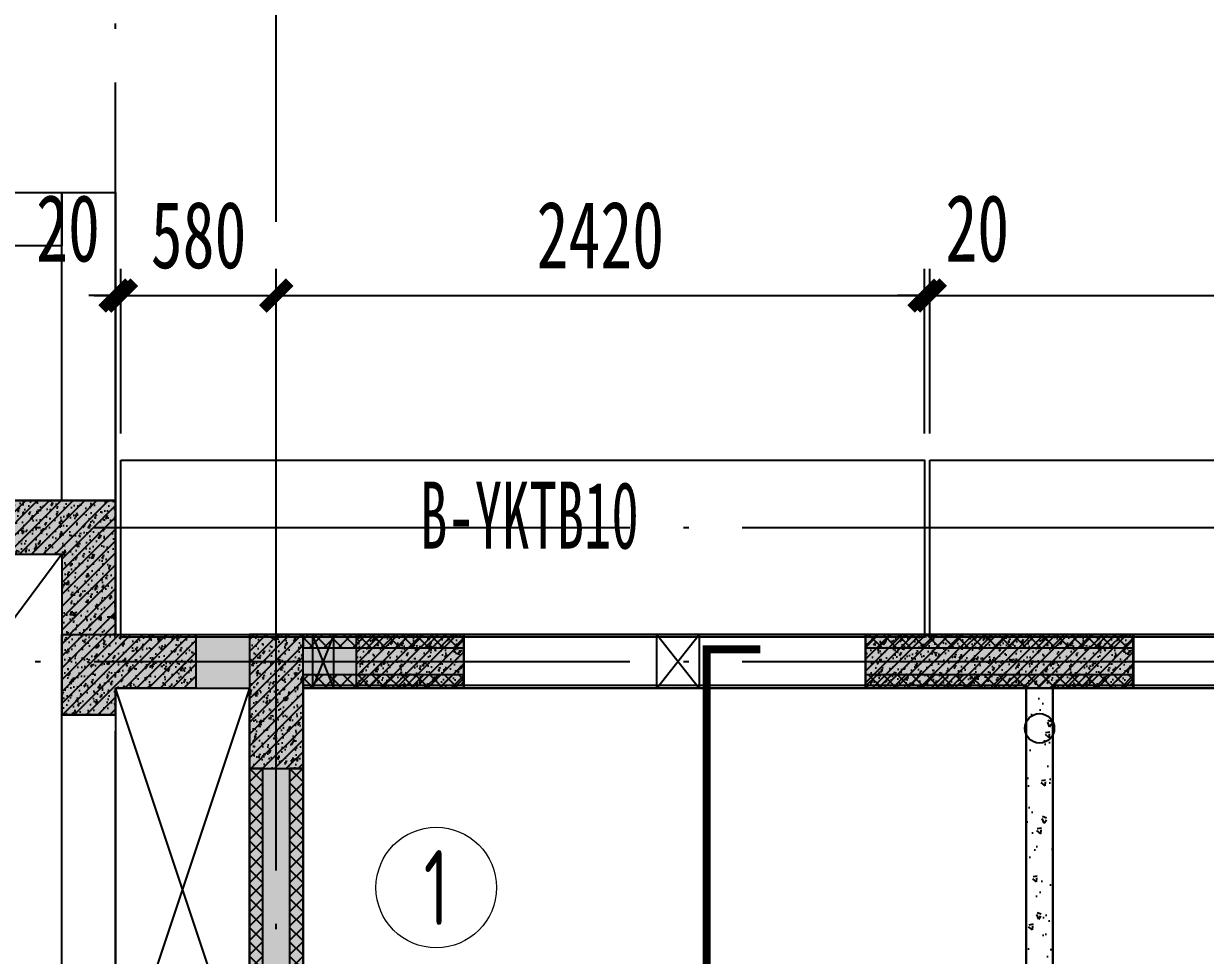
# Model space of a CAD drawing. Extents: x -3200779283 to -8106663, y 659664 to 1123462.
# Drawn here: x -8159444 to -8155031, y 1015841 to 1019318 of the extents above; entities that cross this region are included whole.
import ezdxf
from ezdxf.enums import TextEntityAlignment as Align

# ---------------------------------------------------------------- set-up
doc = ezdxf.new("R2010")
doc.units = 0
doc.header["$LTSCALE"] = 1000
doc.header["$MEASUREMENT"] = 0
for name, pattern in [('120-墙体$0$CONTINOUS', [0]), ('125-核心筒-标准层$0$CONTINOUS', [0]), ('3#-轴线$0$DOTE', [2.4200000000000004, 2, -0.2, 0.02, -0.2]), ('3#4#5#$0$DASH', [0.35, 0.25, -0.1]), ('DASH', [0.35, 0.25, -0.1])]:
    doc.linetypes.add(name, pattern=pattern)
doc.layers.get('Defpoints').update_dxf_attribs({"color": 30, "linetype": 'DASH'})
for name, color, linetype in [('120-墙体$0$S-SLAB-HOLE', 5, 'Continuous'), ('120-墙体$0$S-WALL', 40, 'Continuous'), ('120-墙体$0$S-WALL-BEAM', 120, 'Continuous'), ('120-墙体$0$S-WALL-COLU', 252, '120-墙体$0$CONTINOUS'), ('120-墙体$0$S-WALL-COLU-HATC', 16, 'Continuous'), ('120-墙体$0$S-WALL-HATC', 253, 'Continuous'), ('120-墙体$0$提结构条件', 7, 'Continuous'), ('120-墙体$0$暖-首层和标准层暖通套管_TZ$0$H-暖洞-穿梁', 3, 'Continuous'), ('125-核心筒-标准层$0$S-SLAB-HOLE', 5, 'Continuous'), ('125-核心筒-标准层$0$S-WALL', 40, 'Continuous'), ('125-核心筒-标准层$0$S-WALL-BEAM', 120, 'Continuous'), ('125-核心筒-标准层$0$S-WALL-COLU', 252, '125-核心筒-标准层$0$CONTINOUS'), ('125-核心筒-标准层$0$S-WALL-COLU-HATC', 16, 'Continuous'), ('125-核心筒-标准层$0$S-WALL-HATC', 253, 'Continuous'), ('3#-轴线$0$A-ANNO-DOTE', 10, '3#-轴线$0$DOTE'), ('3#4#5#$0$PC-SLAB', 6, '3#4#5#$0$DASH'), ('3#4#5#$0$S-ANNO-TEXT', 7, 'Continuous'), ('3#4#5#$0$S-DIMS-SLAB', 120, 'Continuous'), ('3#4#5#$0$S-PC-FQ-WYQ', 4, 'Continuous'), ('3#4#5#$0$S-PC-SLAB', 6, 'Continuous'), ('3#4#5#$0$S-WALL-HATC', 253, 'Continuous'), ('S-ANNO-TEXT', 7, 'Continuous'), ('S-REIN', 1, 'Continuous'), ('S-REIN-TEXT', 7, 'Continuous')]:
    doc.layers.add(name, color=color, linetype=linetype)
doc.styles.add('3#4#5#$0$外部参照 1$0$宋体', font='', dxfattribs={"width": 0.8})
doc.styles.add('3#4#5#$0$楷体', font='', dxfattribs={"width": 0.7})
doc.styles.add('FromPkpm', font='Pkpmeng', dxfattribs={"width": 0.7, "bigfont": 'Pkpmchn'})
doc.styles.get('3#4#5#$0$外部参照 1$0$宋体').set_extended_font_data('SimSun')
doc.styles.get('3#4#5#$0$楷体').set_extended_font_data('KaiTi_GB2312')
doc.dimstyles.new('3#4#5#$0$TSSD_100_100', dxfattribs={"dimtxt": 250, "dimasz": 100, "dimexe": 100, "dimexo": 250, "dimgap": 100, "dimtad": 1, "dimdec": 0, "dimzin": 0, "dimdsep": 46, "dimtxsty": '3#4#5#$0$楷体', "dimblk": '3#4#5#$0$_ArchTick', "dimcen": 0, "dimdle": 100, "dimclrt": 7, "dimadec": 0, "dimazin": 0, "dimtfac": 1, "dimtdec": 0, "dimtix": 1, "dimtmove": 2, "dimatfit": 3, "dimfxl": 1, "dimtolj": 1, "dimtzin": 0, "dimarcsym": 0})

# ---------------------------------------------------------------- blocks, each defined once
blk = doc.blocks.new('jf')
at = {"layer": 'S-REIN', "const_width": 30}
blk.add_lwpolyline([(-8153971.535953266, 1005775.647708604), (-8154171.535953266, 1005775.647830674), (-8154171.535464984, 1016983.108613819), (-8153971.535464984, 1016983.108491749)], dxfattribs=at)
at = {"layer": 'S-REIN-TEXT', "lineweight": 18}
blk.add_circle((-8155181.034626829, 1016093.715902931), 225, dxfattribs=at)
at = {"layer": 'S-REIN-TEXT', "lineweight": 18, "style": 'FromPkpm', "width": 0.7}
blk.add_text('1', height=280, dxfattribs=at).set_placement((-8155181.034626829, 1016093.715902931), align=Align.MIDDLE_CENTER)
blk = doc.blocks.new('3#4#5#$0$B-YNQ3')
at = {"layer": '3#4#5#$0$S-PC-FQ-WYQ'}
h = blk.add_hatch(dxfattribs=at)
h.set_pattern_fill('ANSI37', color=256, scale=12, angle=90)
h.set_pattern_definition([(135, (-992358.2834872701, 833989.7067861415), (-26.94076836320746, -26.94076836320745), []), (225, (-992358.2834872701, 833989.7067861415), (26.94076836320745, -26.94076836320746), [])])
h.paths.add_polyline_path([(-130555.6353159794, 319088.2938176148), (-130505.6353159794, 319088.2938176148), (-130505.8737210643, 321488.3999121862), (-130555.8737210643, 321488.3999121862)])
h = blk.add_hatch(dxfattribs=at)
h.set_pattern_fill('ANSI37', color=256, scale=12, angle=90)
h.set_pattern_definition([(135, (-992208.2834900471, 833989.706786149), (-26.94076836320746, -26.94076836320745), []), (225, (-992208.2834900471, 833989.706786149), (26.94076836320745, -26.94076836320746), [])])
h.paths.add_polyline_path([(-130405.6353187566, 319088.2938176224), (-130355.6353187566, 319088.2938176224), (-130355.8737238415, 321488.3999121937), (-130405.8737238415, 321488.3999121937)])
for points in [[(-130555.6353159794, 319088.2938176148), (-130505.6353159794, 319088.2938176148), (-130505.8737210643, 321488.3999121862), (-130555.8737210643, 321488.3999121862)], [(-130555.8737213502, 321488.3999121862), (-130355.8737210066, 321488.3999121862), (-130355.6353159216, 319088.2938176224), (-130555.6353162653, 319088.2938176224)], [(-130405.6353187566, 319088.2938176224), (-130355.6353187566, 319088.2938176224), (-130355.8737238415, 321488.3999121937), (-130405.8737238415, 321488.3999121937)]]:
    blk.add_lwpolyline(points, close=True, dxfattribs=at)
blk = doc.blocks.new('3#4#5#$0$B-YWQ4')
at = {"layer": '3#4#5#$0$S-PC-FQ-WYQ'}
h = blk.add_hatch(dxfattribs=at)
h.set_pattern_fill('ANSI37', color=256, scale=12, angle=180)
h.set_pattern_definition([(225, (-649357.1647649896, -531964.0176367247), (26.94076836320745, -26.94076836320746), []), (315, (-649357.1647649896, -531964.0176367247), (26.94076836320746, 26.94076836320745), [])])
h.paths.add_polyline_path([(-135005.7535022022, 329838.3923358618), (-135005.7535022022, 329888.3923358618), (-135605.8114983481, 329888.3923344182), (-135605.8114983481, 329838.3923344182)])
h = blk.add_hatch(dxfattribs=at)
h.set_pattern_fill('ANSI37', color=256, scale=12, angle=180)
h.set_pattern_definition([(225, (-646857.1719511063, -531964.0159764017), (26.94076836320745, -26.94076836320746), []), (315, (-646857.1719511063, -531964.0159764017), (26.94076836320746, 26.94076836320745), [])])
h.paths.add_polyline_path([(-132505.7606883189, 329838.3939961847), (-132505.7606883189, 329888.3939961847), (-133505.7533912854, 329888.3939947409), (-133505.7533912854, 329838.3939947409)])
h = blk.add_hatch(dxfattribs=at)
h.set_pattern_fill('ANSI37', color=256, scale=12, angle=180)
h.set_pattern_definition([(225, (-649357.1647649822, -532114.0176339478), (26.94076836320745, -26.94076836320746), []), (315, (-649357.1647649822, -532114.0176339478), (26.94076836320746, 26.94076836320745), [])])
h.paths.add_polyline_path([(-135005.7535021948, 329688.392338639), (-135005.7535021948, 329738.392338639), (-135605.8114983407, 329738.3923371954), (-135605.8114983407, 329688.3923371954)])
h = blk.add_hatch(dxfattribs=at)
h.set_pattern_fill('ANSI37', color=256, scale=12, angle=180)
h.set_pattern_definition([(225, (-646857.1719510988, -532114.0159736248), (26.94076836320745, -26.94076836320746), []), (315, (-646857.1719510988, -532114.0159736248), (26.94076836320746, 26.94076836320745), [])])
h.paths.add_polyline_path([(-132505.7606883114, 329688.393998962), (-132505.7606883114, 329738.393998962), (-133505.753391278, 329738.3939975181), (-133505.753391278, 329688.3939975181)])
for points in [[(-135005.7535022022, 329838.3923358618), (-135005.7535022022, 329888.3923358618), (-135605.8114983481, 329888.3923344182), (-135605.8114983481, 329838.3923344182)], [(-135605.8114983407, 329688.3923369095), (-135605.8114983407, 329888.3923372531), (-135005.7535022022, 329888.3923386968), (-135005.7535022022, 329688.3923383531)], [(-135005.7535022022, 329888.3939642662), (-133505.7535643657, 329888.3939642662), (-133505.7535643657, 329688.3907127837), (-135005.7535022022, 329688.3907127837)], [(-132505.7606883189, 329838.3939961847), (-132505.7606883189, 329888.3939961847), (-133505.7533912854, 329888.3939947409), (-133505.7533912854, 329838.3939947409)], [(-133505.753391278, 329688.3939972322), (-133505.753391278, 329888.3939975759), (-132505.7606883189, 329888.3939990197), (-132505.7606883189, 329688.393998676)], [(-132505.7606210168, 329888.3913345101), (-131305.7607940738, 329888.393963755), (-131305.7607940738, 329688.3939516462), (-132505.7606210168, 329688.3913224013)], [(-135005.7535021948, 329688.392338639), (-135005.7535021948, 329738.392338639), (-135605.8114983407, 329738.3923371954), (-135605.8114983407, 329688.3923371954)], [(-132505.7606883114, 329688.393998962), (-132505.7606883114, 329738.393998962), (-133505.753391278, 329738.3939975181), (-133505.753391278, 329688.3939975181)]]:
    blk.add_lwpolyline(points, close=True, dxfattribs=at)
blk = doc.blocks.new('3#4#5#$0$A$C53EF3948')
at = {"layer": '3#4#5#$0$S-PC-FQ-WYQ'}
for name, p in [('3#4#5#$0$B-YWQ4', (148006.0000690809, -329888.3812170064)), ('3#4#5#$0$B-YNQ3', (142755.8789854317, -321988.3993597217))]:
    blk.add_blockref(name, p, dxfattribs=at)
blk = doc.blocks.new('3#4#5#$0$ban3')
at = {"layer": '3#4#5#$0$S-WALL-HATC', "ltscale": 100}
h = blk.add_hatch(dxfattribs=at)
h.set_pattern_fill('AR-CONC', color=256, scale=25, angle=-270.0000000000001, style=0)
h.set_pattern_definition([(139.9999999999999, (0, 0), (15.6880337456489, 179.3150456501884), [18.75, -206.25]), (84.99999999999994, (0, 0), (-188.048033425003, -34.68783340324987), [15, -165]), (190.4513999999999, (1.307335000019521, 14.94292000000132), (-172.3598855152383, 144.6273454285055), [15.9350475, -175.2855279999999]), (136.1841999999999, (-50, 0), (41.37975358225471, 266.8102621564111), [28.125, -309.375]), (186.6356, (-46.55167324998183, 22.23418625001796), (-243.5294677251103, 233.665676387176), [23.902572, -262.92825]), (81.18419999999995, (-50, 0), (-243.529650231331, 233.665486283407), [22.5, -247.5]), (111, (-37.5, 25), (100.6547226663348, 149.2267630296154), [18.75, -206.25]), (55.99999999999998, (-37.5, 25), (-181.2875112617132, 60.82883298039556), [15, -165]), (161.4514, (-29.11209850001615, 37.4355582499993), (-80.63262417748795, 210.0556571453725), [15.9350475, -175.285528]), (127.5, (0, 0), (-83.22346345782788, 3.039963829322726), [0, -162.9999999999999, 0, -167.4999999999999, 0, -165.6249999999999]), (97.49999999999993, (0, 0), (-98.60292797059002, 65.76738436053722), [0, -95.5, 0, -159.25, 0, -63.125]), (57.49999999999993, (0, -55.75), (5.638717933595033, 133.4556090431022), [0, -62.5, 0, -195, 0, -258.75]), (47.49999999999995, (0, -80.75), (-25.02624558307933, 145.7965423355966), [0, -81.25, 0, -129.5, 0, -183.75])])
h.paths.add_polyline_path([(-216732.0009944952, 412974.9999670067), (-216832.0009944952, 412974.9999670067), (-216832.0009944952, 409974.9999670067), (-216732.0009944952, 409974.9999670067)])
h.paths.add_polyline_path([(-214532.000995802, 412974.9999670067), (-214632.000995802, 412974.9999670067), (-214632.000995802, 409974.9999670067), (-214532.000995802, 409974.9999670067)])
at = {"layer": '3#4#5#$0$S-PC-SLAB'}
for points in [[(-216832.0009944952, 409964.9999670067), (-216832.0009944952, 412984.9999670067), (-219532.0009944952, 412984.9999670067), (-219532.0009944952, 409964.9999670067)], [(-214632.000995802, 409964.9999670067), (-214632.000995802, 412984.9999670067), (-216732.0009944952, 412984.9999670067), (-216732.0009944952, 409964.9999670067)]]:
    blk.add_lwpolyline(points, close=True, dxfattribs=at)
at = {"layer": '3#4#5#$0$S-WALL-HATC', "ltscale": 100}
blk.add_lwpolyline([(-216732.0009944952, 409974.9999670067), (-216732.0009944952, 412974.9999670067), (-216832.0009944952, 412974.9999670067), (-216832.0009944952, 409974.9999670067)], close=True, dxfattribs=at)
blk = doc.blocks.new('3#4#5#$0$5#')
at = {"layer": '3#4#5#$0$S-ANNO-TEXT'}
blk.add_blockref('3#4#5#$0$ban3', (378828.7940562447, -247400.000215945), dxfattribs=at)
blk = doc.blocks.new('3#4#5#$0$_ArchTick')
at = {"color": 0, "linetype": 'ByBlock', "const_width": 0.4}
blk.add_lwpolyline([(-0.5, -0.5), (0.5, 0.5)], dxfattribs=at)
blk = doc.blocks.new('*D915')
at = {"layer": '3#4#5#$0$S-DIMS-SLAB', "color": 0, "lineweight": -2, "transparency": 16777216}
for p, q in [((155873.1005080406, 330638.3812170063), (155873.1005080406, 331253.5)), ((155893.1577107002, 330638.3812170064), (155893.1577107002, 331253.5)), ((155873.1005080406, 331153.5), (155773.1005080406, 331153.5)), ((155873.1005080406, 331153.5), (155893.1577107002, 331153.5)), ((155893.1577107002, 331153.5), (155993.1577107002, 331153.5))]:
    blk.add_line(p, q, dxfattribs=at)
at = {"layer": 'Defpoints', "color": 0, "transparency": 16777216}
for p in [(155893.1577107002, 331153.5), (155873.1005080406, 330388.3812170063), (155893.1577107002, 330388.3812170064)]:
    blk.add_point(p, dxfattribs=at)
at = {"layer": '3#4#5#$0$S-DIMS-SLAB', "color": 0, "lineweight": -2, "transparency": 16777216, "xscale": 100, "yscale": 100, "zscale": 100}
blk.add_blockref('3#4#5#$0$_ArchTick', (155873.1005080406, 331153.5), dxfattribs=at)
at = {"layer": '3#4#5#$0$S-DIMS-SLAB', "color": 0, "lineweight": -2, "transparency": 16777216, "xscale": 100, "yscale": 100, "zscale": 100, "rotation": 180}
blk.add_blockref('3#4#5#$0$_ArchTick', (155893.1577107002, 331153.5), dxfattribs=at)
at = {"layer": '3#4#5#$0$S-DIMS-SLAB', "color": 7, "transparency": 16777216, "insert": (155695.7928157329, 331403.5), "char_height": 250, "attachment_point": 5, "style": '3#4#5#$0$楷体'}
blk.add_mtext('\\A1;20', dxfattribs=at)
blk = doc.blocks.new('*D916')
at = {"layer": '3#4#5#$0$S-DIMS-SLAB', "color": 0, "lineweight": -2, "transparency": 16777216}
for p, q in [((155893.1577107002, 330638.3812170064), (155893.1577107002, 331253.5)), ((156473.1474729234, 330638.3812170064), (156473.1474729234, 331253.5)), ((155793.1577107002, 331153.5), (156573.1474729234, 331153.5))]:
    blk.add_line(p, q, dxfattribs=at)
at = {"layer": 'Defpoints', "color": 0, "transparency": 16777216}
for p in [(156473.1474729234, 331153.5), (155893.1577107002, 330388.3812170064), (156473.1474729234, 330388.3812170064)]:
    blk.add_point(p, dxfattribs=at)
at = {"layer": '3#4#5#$0$S-DIMS-SLAB', "color": 0, "lineweight": -2, "transparency": 16777216, "xscale": 100, "yscale": 100, "zscale": 100, "rotation": 180}
blk.add_blockref('3#4#5#$0$_ArchTick', (155893.1577107002, 331153.5), dxfattribs=at)
at = {"layer": '3#4#5#$0$S-DIMS-SLAB', "color": 0, "lineweight": -2, "transparency": 16777216, "xscale": 100, "yscale": 100, "zscale": 100}
blk.add_blockref('3#4#5#$0$_ArchTick', (156473.1474729234, 331153.5), dxfattribs=at)
at = {"layer": '3#4#5#$0$S-DIMS-SLAB', "color": 7, "transparency": 16777216, "insert": (156183.1525918118, 331378.5), "char_height": 250, "attachment_point": 5, "style": '3#4#5#$0$楷体'}
blk.add_mtext('\\A1;580', dxfattribs=at)
blk = doc.blocks.new('*D917')
at = {"layer": '3#4#5#$0$S-DIMS-SLAB', "color": 0, "lineweight": -2, "transparency": 16777216}
for p, q in [((158893.1577107002, 330638.3812170064), (158893.1577107002, 331253.5)), ((158913.1577107002, 330638.3812170064), (158913.1577107002, 331253.5)), ((158893.1577107002, 331153.5), (158793.1577107002, 331153.5)), ((158893.1577107002, 331153.5), (158913.1577107002, 331153.5)), ((158913.1577107002, 331153.5), (159013.1577107002, 331153.5))]:
    blk.add_line(p, q, dxfattribs=at)
at = {"layer": 'Defpoints', "color": 0, "transparency": 16777216}
for p in [(158913.1577107002, 331153.5), (158893.1577107002, 330388.3812170064), (158913.1577107002, 330388.3812170064)]:
    blk.add_point(p, dxfattribs=at)
at = {"layer": '3#4#5#$0$S-DIMS-SLAB', "color": 0, "lineweight": -2, "transparency": 16777216, "xscale": 100, "yscale": 100, "zscale": 100}
blk.add_blockref('3#4#5#$0$_ArchTick', (158893.1577107002, 331153.5), dxfattribs=at)
at = {"layer": '3#4#5#$0$S-DIMS-SLAB', "color": 0, "lineweight": -2, "transparency": 16777216, "xscale": 100, "yscale": 100, "zscale": 100, "rotation": 180}
blk.add_blockref('3#4#5#$0$_ArchTick', (158913.1577107002, 331153.5), dxfattribs=at)
at = {"layer": '3#4#5#$0$S-DIMS-SLAB', "color": 7, "transparency": 16777216, "insert": (159090.4654030079, 331403.5), "char_height": 250, "attachment_point": 5, "style": '3#4#5#$0$楷体'}
blk.add_mtext('\\A1;20', dxfattribs=at)
blk = doc.blocks.new('*D918')
at = {"layer": '3#4#5#$0$S-DIMS-SLAB', "color": 0, "lineweight": -2, "transparency": 16777216}
for p, q in [((158913.1577107002, 330638.3812170064), (158913.1577107002, 331253.5)), ((161913.1577107002, 330638.3812170064), (161913.1577107002, 331253.5)), ((158813.1577107002, 331153.5), (162013.1577107002, 331153.5))]:
    blk.add_line(p, q, dxfattribs=at)
at = {"layer": 'Defpoints', "color": 0, "transparency": 16777216}
for p in [(161913.1577107002, 331153.5), (158913.1577107002, 330388.3812170064), (161913.1577107002, 330388.3812170064)]:
    blk.add_point(p, dxfattribs=at)
at = {"layer": '3#4#5#$0$S-DIMS-SLAB', "color": 0, "lineweight": -2, "transparency": 16777216, "xscale": 100, "yscale": 100, "zscale": 100, "rotation": 180}
blk.add_blockref('3#4#5#$0$_ArchTick', (158913.1577107002, 331153.5), dxfattribs=at)
at = {"layer": '3#4#5#$0$S-DIMS-SLAB', "color": 0, "lineweight": -2, "transparency": 16777216, "xscale": 100, "yscale": 100, "zscale": 100}
blk.add_blockref('3#4#5#$0$_ArchTick', (161913.1577107002, 331153.5), dxfattribs=at)
at = {"layer": '3#4#5#$0$S-DIMS-SLAB', "color": 7, "transparency": 16777216, "insert": (160413.1577107002, 331378.5), "char_height": 250, "attachment_point": 5, "style": '3#4#5#$0$楷体'}
blk.add_mtext('\\A1;3000', dxfattribs=at)
blk = doc.blocks.new('*D864')
at = {"layer": '3#4#5#$0$S-DIMS-SLAB', "color": 0, "lineweight": -2, "transparency": 16777216}
for p, q in [((156473.1474729234, 330638.3812170064), (156473.1474729234, 331253.5)), ((158893.1577107002, 330638.3812170064), (158893.1577107002, 331253.5)), ((156373.1474729234, 331153.5), (158993.1577107002, 331153.5))]:
    blk.add_line(p, q, dxfattribs=at)
at = {"layer": 'Defpoints', "color": 0, "transparency": 16777216}
for p in [(158893.1577107002, 331153.5), (156473.1474729234, 330388.3812170064), (158893.1577107002, 330388.3812170064)]:
    blk.add_point(p, dxfattribs=at)
at = {"layer": '3#4#5#$0$S-DIMS-SLAB', "color": 0, "lineweight": -2, "transparency": 16777216, "xscale": 100, "yscale": 100, "zscale": 100, "rotation": 180}
blk.add_blockref('3#4#5#$0$_ArchTick', (156473.1474729234, 331153.5), dxfattribs=at)
at = {"layer": '3#4#5#$0$S-DIMS-SLAB', "color": 0, "lineweight": -2, "transparency": 16777216, "xscale": 100, "yscale": 100, "zscale": 100}
blk.add_blockref('3#4#5#$0$_ArchTick', (158893.1577107002, 331153.5), dxfattribs=at)
at = {"layer": '3#4#5#$0$S-DIMS-SLAB', "color": 7, "transparency": 16777216, "insert": (157683.1525918118, 331378.5), "char_height": 250, "attachment_point": 5, "style": '3#4#5#$0$楷体'}
blk.add_mtext('\\A1;2420', dxfattribs=at)
blk = doc.blocks.new('120-墙体$0$tretyyt')
at = {"layer": '120-墙体$0$暖-首层和标准层暖通套管_TZ$0$H-暖洞-穿梁', "color": 5}
for p, q in [((52497.95184686818, 59304.6456090584), (52297.95184694059, 59384.6456090584)), ((52297.95184694059, 59304.6456090584), (52497.95184686818, 59384.6456090584))]:
    blk.add_line(p, q, dxfattribs=at)
blk.add_lwpolyline([(52497.95184686818, 59304.6456090584), (52497.95184686818, 59384.6456090584), (52297.95184694059, 59384.6456090584), (52297.95184694059, 59304.6456090584)], close=True, dxfattribs=at)
blk = doc.blocks.new('120-墙体$0$rtret')
at = {"layer": '120-墙体$0$暖-首层和标准层暖通套管_TZ$0$H-暖洞-穿梁', "color": 3}
for p, q in [((53777.45084473341, 61921.49800726742), (53618.45084473352, 61721.49800733983)), ((53777.45084473341, 61721.49800733983), (53618.45084473352, 61921.49800726742))]:
    blk.add_line(p, q, dxfattribs=at)
blk.add_lwpolyline([(53777.45084473341, 61921.49800726742), (53618.45084473352, 61921.49800726742), (53618.45084473352, 61721.49800733983), (53777.45084473341, 61721.49800733983)], close=True, dxfattribs=at)
blk = doc.blocks.new('120-墙体$0$A$Ca94620f4')
at = {"layer": '120-墙体$0$提结构条件', "rotation": 90}
blk.add_blockref('120-墙体$0$tretyyt', (51869.64560905844, -52297.95078706497), dxfattribs=at)
at = {"layer": '120-墙体$0$提结构条件', "xscale": -1}
blk.add_blockref('120-墙体$0$rtret', (47547.95084473345, -61721.5067575188), dxfattribs=at)
blk = doc.blocks.new('120-墙体$0$A$C8f34f6bc')
at = {"layer": '120-墙体$0$S-SLAB-HOLE'}
blk.add_circle((-4949.999999971129, -149.9999999994761), 55, dxfattribs=at)
blk = doc.blocks.new('120-墙体')
at = {"layer": '120-墙体$0$S-WALL-COLU-HATC'}
h = blk.add_hatch(dxfattribs=at)
h.set_pattern_fill('AR-CONC', color=256, scale=10)
h.set_pattern_definition([(49.99999999999999, (-5604.749716112681, -241007.8141536725), (71.72601826007535, -6.275213498259511), [7.5, -82.5]), (355, (-5604.749716112681, -241007.8141536725), (-13.8751333613, 75.21921337000119), [6, -66]), (100.4514, (-5598.772548112669, -241008.3370876726), (57.85093817140216, 68.94395420609536), [6.374018999999974, -70.11421119999957]), (46.18420000000002, (-5604.749716112681, -240987.8141536725), (106.7241048625644, -16.55190143290181), [11.24999999999991, -123.7499999999992]), (96.6356, (-5595.856041612686, -240989.1934843725), (93.46627055487033, 97.41178709004417), [9.561028799999999, -105.1713]), (351.1842, (-5604.749716112681, -240987.8141536725), (93.46619451336272, 97.41186009253246), [9, -99]), (21, (-5594.749716112681, -240992.8141536725), (59.69070521184616, -40.26188906653388), [7.5, -82.5]), (326.0000000000001, (-5594.749716112681, -240992.8141536725), (24.33153319215817, 72.5150045046853), [6, -66]), (71.4514, (-5589.775492812681, -240996.1693142726), (84.02226285814899, 32.25304967099524), [6.374019000000001, -70.1142112]), (37.50000000000001, (-5604.749716112681, -241007.8141536725), (1.215985531729067, 33.28938538313115), [0, -65.19999999999999, 0, -67, 0, -66.25]), (7.499999999999999, (-5604.749716112681, -241007.8141536725), (26.30695374421486, 39.44117118823603), [0, -38.2, 0, -63.7, 0, -25.25]), (327.5, (-5627.04971611267, -241007.8141536725), (53.3822436172409, -2.255487173437976), [0, -25, 0, -78, 0, -103.5]), (317.5, (-5637.04971611267, -241007.8141536725), (58.31861693423862, 10.01049823323177), [0, -32.5, 0, -51.8, 0, -73.5])])
h.paths.add_polyline_path([(-7599.999502355931, -99.99890062701888), (-7599.999502355939, 100.0010993729807), (-7200, 99.99999999999955), (-7200, -100)])
h = blk.add_hatch(dxfattribs=at)
h.set_pattern_fill('ANSI31', color=256, scale=250, style=0)
h.set_pattern_definition([(45, (-5604.749716112681, -241007.8141536725), (-22.09708691207961, 22.09708691207961), [])])
h.paths.add_polyline_path([(-7599.999502355939, 100.0010993729807), (-7599.999502355931, -99.99890062701888), (-7200, -100), (-7200, 99.99999999999955)])
h = blk.add_hatch(dxfattribs=at)
h.set_pattern_fill('AR-CONC', color=256, scale=10)
h.set_pattern_definition([(49.99999999999999, (-3104.749716112681, -241007.8141536725), (71.72601826007535, -6.275213498259511), [7.5, -82.5]), (355, (-3104.749716112681, -241007.8141536725), (-13.8751333613, 75.21921337000119), [6, -66]), (100.4514, (-3098.772548112669, -241008.3370876726), (57.85093817140216, 68.94395420609536), [6.374018999999977, -70.11421119999962]), (46.18420000000002, (-3104.749716112681, -240987.8141536725), (106.7241048625644, -16.55190143290181), [11.24999999999991, -123.7499999999993]), (96.6356, (-3095.856041612686, -240989.1934843725), (93.46627055487033, 97.41178709004417), [9.561028799999999, -105.1713]), (351.1842, (-3104.749716112681, -240987.8141536725), (93.46619451336272, 97.41186009253246), [9, -99]), (21, (-3094.749716112681, -240992.8141536725), (59.69070521184616, -40.26188906653388), [7.5, -82.5]), (326.0000000000001, (-3094.749716112681, -240992.8141536725), (24.33153319215817, 72.5150045046853), [6, -66]), (71.4514, (-3089.775492812681, -240996.1693142726), (84.02226285814899, 32.25304967099524), [6.374019000000001, -70.1142112]), (37.50000000000001, (-3104.749716112681, -241007.8141536725), (1.215985531729067, 33.28938538313115), [0, -65.19999999999999, 0, -67, 0, -66.25]), (7.499999999999999, (-3104.749716112681, -241007.8141536725), (26.30695374421486, 39.44117118823603), [0, -38.2, 0, -63.7, 0, -25.25]), (327.5, (-3127.04971611267, -241007.8141536725), (53.3822436172409, -2.255487173437976), [0, -25, 0, -78, 0, -103.5]), (317.5, (-3137.04971611267, -241007.8141536725), (58.31861693423862, 10.01049823323177), [0, -32.5, 0, -51.8, 0, -73.5])])
h.paths.add_polyline_path([(-5700.000000000015, -99.9989006270198), (-5700, 100.0010993729811), (-4700, 99.99999999999955), (-4700.000000000007, -100)])
h = blk.add_hatch(dxfattribs=at)
h.set_pattern_fill('ANSI31', color=256, scale=250, style=0)
h.set_pattern_definition([(45, (-3104.749716112681, -241007.8141536725), (-22.09708691207961, 22.09708691207961), [])])
h.paths.add_polyline_path([(-5700, 100.0010993729811), (-5700.000000000015, -99.9989006270198), (-4700.000000000007, -100), (-4700, 99.99999999999955)])
at = {"layer": '120-墙体$0$S-WALL-HATC'}
for points in [[(-7800, 99.99999999999955), (-7800.000000000015, -100.0000000000009), (-7200, -100), (-7200, 99.99999999999955)], [(-5700.000000000015, 100), (-5700, -100.0000000000009), (-5250, -100.0000000000009), (-5250.000000000015, 99.99999999999955)], [(-5250.000000000015, 99.99999999999955), (-5250, -100.0000000000009), (-4700.000000000007, -100), (-4700, 99.99999999999955)]]:
    blk.add_hatch(color=256, dxfattribs=at).paths.add_polyline_path(points)
at = {"layer": '120-墙体$0$S-WALL'}
for p, q in [((-7800, 99.99999999999955), (-7200, 99.99999999999955)), ((-7200, -100), (-7200, 99.99999999999955)), ((-5700, -100.0000000000009), (-5700.000000000015, 100)), ((-5700.000000000015, 100), (-5250.000000000015, 99.99999999999955)), ((-5250.000000000015, 99.99999999999955), (-4700, 99.99999999999955)), ((-4700.000000000007, -100), (-4700, 99.99999999999955)), ((-7800.000000000015, -100.0000000000009), (-7200, -100)), ((-5700, -100.0000000000009), (-5250, -100.0000000000009)), ((-5250, -100.0000000000009), (-4700.000000000007, -100))]:
    blk.add_line(p, q, dxfattribs=at)
at = {"layer": '120-墙体$0$S-WALL-BEAM'}
for points in [[(-7200, 100.0003920234153), (-7200, -100), (-5700.000000000015, -100.0001960117088), (-5700.000000000015, 100.0001960117079)], [(-4700.000000000015, 100.0003920234153), (-4700.000000000007, -100), (-3500, -100.0001960117088), (-3500, 100.0001960117074)]]:
    blk.add_lwpolyline(points, close=True, dxfattribs=at)
at = {"layer": '120-墙体$0$S-WALL-COLU', "lineweight": -2}
for points in [[(-7599.999502355931, -99.99890062701888), (-7599.999502355939, 100.0010993729807), (-7200, 99.99999999999955), (-7200, -100)], [(-5700.000000000015, -99.9989006270198), (-5700, 100.0010993729811), (-4700, 99.99999999999955), (-4700.000000000007, -100)]]:
    blk.add_lwpolyline(points, close=True, dxfattribs=at)
for name, p in [('120-墙体$0$A$Ca94620f4', (-250, -100.0000000000005)), ('120-墙体$0$A$C8f34f6bc', (-100, -100))]:
    blk.add_blockref(name, p)
blk = doc.blocks.new('125-核心筒-标准层')
at = {"layer": '125-核心筒-标准层$0$S-WALL-COLU-HATC'}
h = blk.add_hatch(dxfattribs=at)
h.set_pattern_fill('AR-CONC', color=256, scale=10)
h.set_pattern_definition([(49.99999999999999, (18489.61140156887, -233407.8110218459), (71.72601826007535, -6.275213498259511), [7.5, -82.5]), (355, (18489.61140156887, -233407.8110218459), (-13.8751333613, 75.21921337000119), [6, -66]), (100.4514, (18495.58856956888, -233408.3339558459), (57.85093817140216, 68.94395420609536), [6.374018999999982, -70.1142111999997]), (46.18420000000002, (18489.61140156887, -233387.8110218459), (106.7241048625644, -16.55190143290181), [11.24999999999992, -123.7499999999994]), (96.6356, (18498.50507606886, -233389.1903525459), (93.46627055487033, 97.41178709004417), [9.561028799999999, -105.1713]), (351.1842, (18489.61140156887, -233387.8110218459), (93.46619451336272, 97.41186009253246), [9, -99]), (21, (18499.61140156887, -233392.8110218459), (59.69070521184616, -40.26188906653388), [7.5, -82.5]), (326.0000000000001, (18499.61140156887, -233392.8110218459), (24.33153319215817, 72.5150045046853), [6, -66]), (71.4514, (18504.58562486887, -233396.1661824459), (84.02226285814899, 32.25304967099524), [6.374019000000001, -70.1142112]), (37.50000000000001, (18489.61140156887, -233407.8110218459), (1.215985531729067, 33.28938538313115), [0, -65.19999999999999, 0, -67, 0, -66.25]), (7.499999999999999, (18489.61140156887, -233407.8110218459), (26.30695374421486, 39.44117118823603), [0, -38.2, 0, -63.7, 0, -25.25]), (327.5, (18467.31140156888, -233407.8110218459), (53.3822436172409, -2.255487173437976), [0, -25, 0, -78, 0, -103.5]), (317.5, (18457.31140156888, -233407.8110218459), (58.31861693423862, 10.01049823323177), [0, -32.5, 0, -51.8, 0, -73.5])])
h.paths.add_polyline_path([(950, 7500), (950.0157759473659, 7200.000364035135), (1150.015775947366, 7200.000364035135), (1150, 7700), (400.0000919103622, 7699.999999460415), (400.0000919103622, 7499.999999460648)])
h = blk.add_hatch(dxfattribs=at)
h.set_pattern_fill('ANSI31', color=256, scale=250, style=0)
h.set_pattern_definition([(45, (18489.61140156887, -233407.8110218459), (-22.09708691207961, 22.09708691207961), [])])
h.paths.add_polyline_path([(950, 7500), (950.0157759473659, 7200.000364035135), (1150.015775947366, 7200.000364035135), (1150, 7700), (400.0000919103622, 7699.999999460415), (400.0000919103622, 7499.999999460648)])
h = blk.add_hatch(dxfattribs=at)
h.set_pattern_fill('AR-CONC', color=256, scale=10)
h.set_pattern_definition([(49.99999999999999, (16687.05247968878, -233495.612466133), (71.72601826007535, -6.275213498259511), [7.5, -82.5]), (355, (16687.05247968878, -233495.612466133), (-13.8751333613, 75.21921337000119), [6, -66]), (100.4514, (16693.02964768879, -233496.135400133), (57.85093817140216, 68.94395420609536), [6.374018999999981, -70.11421119999969]), (46.18420000000002, (16687.05247968878, -233475.612466133), (106.7241048625644, -16.55190143290181), [11.24999999999992, -123.7499999999994]), (96.6356, (16695.94615418877, -233476.991796833), (93.46627055487033, 97.41178709004417), [9.561028799999999, -105.1713]), (351.1842, (16687.05247968878, -233475.612466133), (93.46619451336272, 97.41186009253246), [9, -99]), (21, (16697.05247968878, -233480.612466133), (59.69070521184616, -40.26188906653388), [7.5, -82.5]), (326.0000000000001, (16697.05247968878, -233480.612466133), (24.33153319215817, 72.5150045046853), [6, -66]), (71.4514, (16702.02670298878, -233483.967626733), (84.02226285814899, 32.25304967099524), [6.374019000000001, -70.1142112]), (37.50000000000001, (16687.05247968878, -233495.612466133), (1.215985531729067, 33.28938538313115), [0, -65.19999999999999, 0, -67, 0, -66.25]), (7.499999999999999, (16687.05247968878, -233495.612466133), (26.30695374421486, 39.44117118823603), [0, -38.2, 0, -63.7, 0, -25.25]), (327.5, (16664.75247968879, -233495.612466133), (53.3822436172409, -2.255487173437976), [0, -25, 0, -78, 0, -103.5]), (317.5, (16654.75247968879, -233495.612466133), (58.31861693423862, 10.01049823323177), [0, -32.5, 0, -51.8, 0, -73.5])])
h.paths.add_polyline_path([(1150, 7000), (1149.984224052634, 6900.000000476837), (949.9842240526341, 6900.000000476837), (950, 7200), (1449.999908089638, 7199.999999460415), (1449.999908089638, 6999.999999460648)])
h = blk.add_hatch(dxfattribs=at)
h.set_pattern_fill('ANSI31', color=256, scale=250, style=0)
h.set_pattern_definition([(45, (16687.05247968878, -233495.612466133), (-22.09708691207961, 22.09708691207961), [])])
h.paths.add_polyline_path([(1150, 7000), (1149.984224052634, 6900.000000476837), (949.9842240526341, 6900.000000476837), (950, 7200), (1449.999908089638, 7199.999999460415), (1449.999908089638, 6999.999999460648)])
h = blk.add_hatch(dxfattribs=at)
h.set_pattern_fill('AR-CONC', color=256, scale=10)
h.set_pattern_definition([(49.99999999999999, (14087.0756467121, -230457.8336407725), (71.72601826007535, -6.275213498259511), [7.5, -82.5]), (355, (14087.0756467121, -230457.8336407725), (-13.8751333613, 75.21921337000119), [6, -66]), (100.4514, (14093.05281471211, -230458.3565747725), (57.85093817140216, 68.94395420609536), [6.374018999999977, -70.11421119999962]), (46.18420000000002, (14087.0756467121, -230437.8336407725), (106.7241048625644, -16.55190143290181), [11.24999999999991, -123.7499999999993]), (96.6356, (14095.96932121209, -230439.2129714725), (93.46627055487033, 97.41178709004417), [9.561028799999999, -105.1713]), (351.1842, (14087.0756467121, -230437.8336407725), (93.46619451336272, 97.41186009253246), [9, -99]), (21, (14097.0756467121, -230442.8336407725), (59.69070521184616, -40.26188906653388), [7.5, -82.5]), (326.0000000000001, (14097.0756467121, -230442.8336407725), (24.33153319215817, 72.5150045046853), [6, -66]), (71.4514, (14102.0498700121, -230446.1888013725), (84.02226285814899, 32.25304967099524), [6.374019000000001, -70.1142112]), (37.50000000000001, (14087.0756467121, -230457.8336407725), (1.215985531729067, 33.28938538313115), [0, -65.19999999999999, 0, -67, 0, -66.25]), (7.499999999999999, (14087.0756467121, -230457.8336407725), (26.30695374421486, 39.44117118823603), [0, -38.2, 0, -63.7, 0, -25.25]), (327.5, (14064.77564671211, -230457.8336407725), (53.3822436172409, -2.255487173437976), [0, -25, 0, -78, 0, -103.5]), (317.5, (14054.77564671211, -230457.8336407725), (58.31861693423862, 10.01049823323177), [0, -32.5, 0, -51.8, 0, -73.5])])
h.paths.add_polyline_path([(1850, 7200), (1650, 7200), (1650, 6700), (1850, 6700)])
h = blk.add_hatch(dxfattribs=at)
h.set_pattern_fill('ANSI31', color=256, scale=250, style=0)
h.set_pattern_definition([(45, (14087.0756467121, -230457.8336407725), (-22.09708691207961, 22.09708691207961), [])])
h.paths.add_polyline_path([(1850, 7200), (1650, 7200), (1650, 6700), (1850, 6700)])
at = {"layer": '125-核心筒-标准层$0$S-WALL-HATC'}
for points in [[(400.0000919103622, 7699.999999460531), (400.0000919103622, 7499.999999460531), (950, 7500), (1150, 7700)], [(1150, 7700), (950, 7500), (950, 7100), (1083.333333333314, 7100), (1150, 7200)], [(1083.333333333314, 7100), (1150, 7000), (1650, 7000), (1749.836042866111, 7100), (1750, 7200), (1150, 7200)], [(1749.836042866111, 7100), (1850, 7000), (1850, 7200), (1749.344171464443, 7200)], [(950, 7100), (950, 6900.000000476837), (1150, 6900.000000476837), (1150, 7000), (1083.333333333314, 7100)], [(1650, 5500), (1850, 5500), (1850, 7000), (1749.836042866111, 7100), (1650, 7000)]]:
    blk.add_hatch(color=256, dxfattribs=at).paths.add_polyline_path(points)
at = {"layer": '125-核心筒-标准层$0$S-SLAB-HOLE'}
for points in [[(950, 7500), (-1650, 4000)], [(1650, 5500), (1150, 7000)], [(1650, 7000), (1150, 5500.000392023416)]]:
    blk.add_lwpolyline(points, dxfattribs=at)
at = {"layer": '125-核心筒-标准层$0$S-WALL'}
for p, q in [((400, 7700), (1150, 7700)), ((1150, 7700), (1150, 7200)), ((400, 7500), (950, 7500)), ((950, 7500), (950, 7100)), ((1150, 7200), (1850, 7200)), ((1850, 5500), (1850, 7200)), ((950, 7100), (950, 6900.000000476837)), ((1150, 6900.000000476837), (1150, 7000)), ((1150, 7000), (1650, 7000)), ((1650, 5500), (1650, 7000)), ((1850, 7000), (1850, 7000)), ((950, 6900.000000476837), (1150, 6900.000000476837))]:
    blk.add_line(p, q, dxfattribs=at)
at = {"layer": '125-核心筒-标准层$0$S-WALL-BEAM'}
for points in [[(-1650.000807691657, 8650.025698073867), (-1650.000807691657, 8850.025698073867), (949.9992625395535, 8850.027524118588), (949.9992625395535, 8650.027524118588)], [(949.9991923083435, 8850.025698073867), (1149.999192308343, 8850.025698073867), (1150, 7700), (950, 7700)], [(950, 6900.000000476837), (1150, 6900.000000476837), (1150, 5500.000000476837), (950, 5500.000000476837)]]:
    blk.add_lwpolyline(points, close=True, dxfattribs=at)
at = {"layer": '125-核心筒-标准层$0$S-WALL-COLU', "linetype": 'ByBlock'}
for points in [[(950, 7500), (950.0157759473659, 7200.000364035135), (1150.015775947366, 7200.000364035135), (1150, 7700), (400.0000919103622, 7699.999999460415), (400.0000919103622, 7499.999999460648), (950, 7500)], [(1150, 7000), (1149.984224052634, 6900.000000476837), (949.9842240526341, 6900.000000476837), (950, 7200), (1449.999908089638, 7199.999999460415), (1449.999908089638, 6999.999999460648), (1150, 7000)]]:
    blk.add_lwpolyline(points, dxfattribs=at)
at = {"layer": '125-核心筒-标准层$0$S-WALL-COLU', "lineweight": -2}
blk.add_lwpolyline([(1850, 7200), (1650, 7200), (1650, 6700), (1850, 6700)], close=True, dxfattribs=at)
blk = doc.blocks.new('3#-轴线')
at = {"layer": '3#-轴线$0$A-ANNO-DOTE'}
for points in [[(11600, -7100), (11600, 5500)], [(12200, -3200), (12200, 5500)], [(-3000, 500), (44800, 500)], [(-3000, 0), (44800, 0)]]:
    blk.add_lwpolyline(points, dxfattribs=at)
blk = doc.blocks.new('3#4#5#$0$3#屋顶层悬挑板')
at = {"layer": '3#4#5#$0$S-PC-SLAB'}
for points in [[(155893.1577107002, 330538.8194016829), (158893.1577107002, 330538.8194016829), (158893.1577107002, 329878.8194016829), (155893.1577107002, 329878.8194016829)], [(158913.1577107002, 330538.8194016829), (161913.1577107002, 330538.8194016829), (161913.1577107002, 329878.8194016829), (158913.1577107002, 329878.8194016829)]]:
    blk.add_lwpolyline(points, close=True, dxfattribs=at)
at = {"layer": '3#4#5#$0$PC-SLAB', "linetype": 'ByBlock', "style": '3#4#5#$0$外部参照 1$0$宋体', "width": 0.6}
blk.add_text('B-YKTB10', height=250, dxfattribs=at).set_placement((157418.5086576043, 330332.1148128764), align=Align.MIDDLE)
at = {"layer": '3#4#5#$0$S-DIMS-SLAB'}
for base, p1, p2, picture, middle in [((155893.1577107002, 331153.5), (155873.1005080406, 330388.3812170063), (155893.1577107002, 330388.3812170064), '*D915', (155695.7928157329, 331403.5)), ((158913.1577107002, 331153.5), (158893.1577107002, 330388.3812170064), (158913.1577107002, 330388.3812170064), '*D917', (159090.4654030079, 331403.5))]:
    dim = blk.add_linear_dim(base=base, p1=p1, p2=p2, dimstyle='3#4#5#$0$TSSD_100_100', dxfattribs=at)
    dim.commit()
    dim.dimension.update_dxf_attribs({"geometry": picture, "text_midpoint": middle, "dimtype": 128})
for base, p1, p2, picture, middle in [((156473.1474729234, 331153.5), (155893.1577107002, 330388.3812170064), (156473.1474729234, 330388.3812170064), '*D916', (156183.1525918118, 331378.5)), ((158893.1577107002, 331153.5), (156473.1474729234, 330388.3812170064), (158893.1577107002, 330388.3812170064), '*D864', (157683.1525918118, 331378.5)), ((161913.1577107002, 331153.5), (158913.1577107002, 330388.3812170064), (161913.1577107002, 330388.3812170064), '*D918', (160413.1577107002, 331378.5))]:
    dim = blk.add_linear_dim(base=base, p1=p1, p2=p2, dimstyle='3#4#5#$0$TSSD_100_100', dxfattribs=at)
    dim.commit()
    dim.dimension.update_dxf_attribs({"geometry": picture, "text_midpoint": middle})

msp = doc.modelspace()

# ---------------------------------------------------------------- block references
for name, p in [('3#-轴线', (-8170700.435511587, 1016938.001106087)), ('125-核心筒-标准层', (-8160250.435511587, 1009838.001106087)), ('120-墙体', (-8150600.435511587, 1016938.001106087))]:
    msp.add_blockref(name, p)
at = {"layer": '3#4#5#$0$S-ANNO-TEXT'}
msp.add_blockref('3#4#5#$0$A$C53EF3948', (-8170800.443592959, 1017038.144333236), dxfattribs=at)
at = {"layer": '3#4#5#$0$S-PC-SLAB'}
for name, p in [('3#4#5#$0$5#', (-8317697.236654709, 851263.1443662292)), ('3#4#5#$0$3#屋顶层悬挑板', (-8314973.59086895, 687149.6198890805))]:
    msp.add_blockref(name, p, dxfattribs=at)
at = {"layer": 'S-ANNO-TEXT'}
msp.add_blockref('jf', (-2722.006778582931, 0), dxfattribs=at)

doc.saveas('drawing.dxf')
